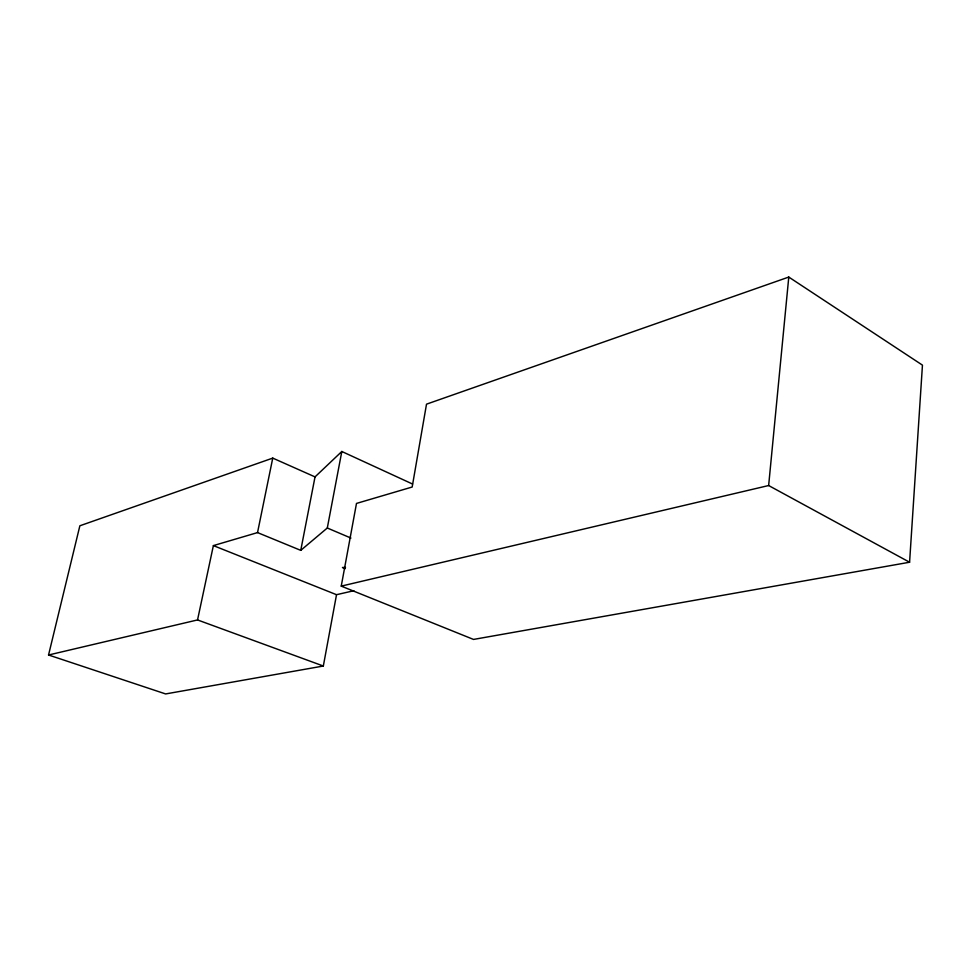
<?xml version="1.0" encoding="UTF-8"?>
<svg xmlns="http://www.w3.org/2000/svg" width="971" height="971" viewBox="0 0 971 971"><rect width="100%" height="100%" fill="white"/><g stroke="black" fill="none" stroke-linecap="round" stroke-linejoin="round"><path stroke-width="1.46" d="M909.584 562.233L922.45 365.132L788.78 277.063L426.512 404.167L412.177 487.017L356.491 503.427L341.246 586.12L473.52 639.428L909.584 562.233L768.644 485.536L341.246 586.12M768.644 485.536L788.78 277.063M412.541 484.031L341.816 451.479L315.029 476.895L272.754 458.106L79.865 525.784L48.55 655L165.628 693.937L323.331 666.021L336.524 594.701L353.857 590.72M48.55 655L197.538 619.935L213.377 545.605L257.533 532.594L300.755 550.363L327.3 528.006L341.816 451.479M300.755 550.363L315.029 476.895M257.533 532.594L272.754 458.106M345.494 567.367L342.472 567.513L345.251 568.654M197.538 619.935L323.331 666.021M213.377 545.605L336.524 594.701M327.3 528.006L350.932 538.055"/></g></svg>
